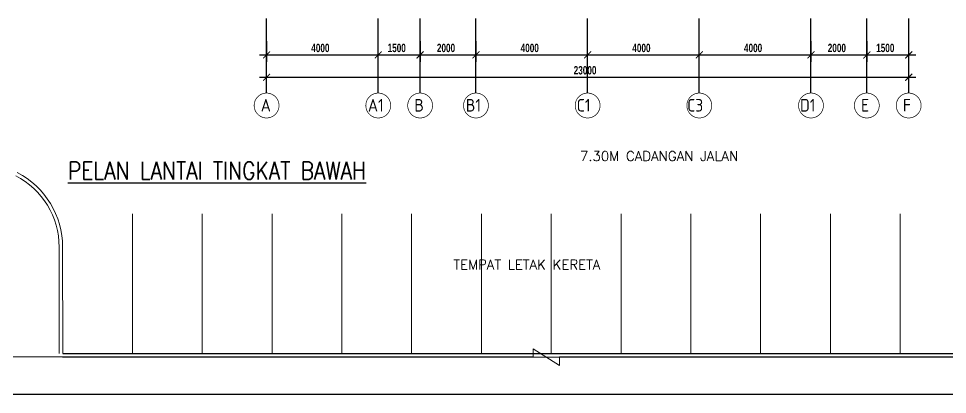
# Model space of a CAD drawing. Header units: inches. Extents: x 16928 to 514628, y -1471 to 241387.
# Drawn here: x 38830 to 72101, y 33 to 13483 of the extents above; entities that cross this region are included whole.
import ezdxf
from ezdxf.enums import TextEntityAlignment as Align

# ---------------------------------------------------------------- set-up
doc = ezdxf.new("R2010")
doc.units = ezdxf.units.IN
doc.header["$MEASUREMENT"] = 0
for name, color, linetype in [('carpark', 8, 'Continuous'), ('DIM', 4, 'Continuous'), ('FF-TEXT', 7, 'Continuous'), ('GRID-TEXT', 8, 'Continuous'), ('kerb', 8, 'Continuous'), ('LW', 2, 'Continuous'), ('t.block', 4, 'Continuous')]:
    doc.layers.add(name, color=color, linetype=linetype)
doc.layers.add('line', color=8, linetype='Continuous', lineweight=9)
doc.layers.add('t3', color=8, linetype='Continuous', lineweight=25)
doc.styles.add('LAILA', font='romans.shx', dxfattribs={"width": 0.85})
doc.styles.add('STYLE1', font='ISOCP.SHX')
doc.styles.add('style2', font='sanssb__.ttf', dxfattribs={"height": 1200})
doc.styles.add('VERDANA1000', font='romand.shx', dxfattribs={"height": 1000})

msp = doc.modelspace()

# ---------------------------------------------------------------- linework, layer by layer
at = {"linetype": 'ByBlock', "const_width": 37.5}
for points in [[(47839, 12308), (47589, 12058)], [(51589, 12058), (51839, 12308)], [(51839, 12308), (51589, 12058)], [(53339, 12308), (53089, 12058)], [(53089, 12058), (53339, 12308)], [(55339, 12308), (55089, 12058)], [(55089, 12058), (55339, 12308)], [(59089, 12058), (59339, 12308)], [(59339, 12308), (59089, 12058)], [(63089, 12058), (63339, 12308)], [(63339, 12308), (63089, 12058)], [(67089, 12058), (67339, 12308)], [(67339, 12308), (67089, 12058)], [(69339, 12308), (69089, 12058)], [(69089, 12058), (69339, 12308)], [(70589, 12058), (70839, 12308)], [(47839, 11508), (47589, 11258)], [(70589, 11258), (70839, 11508)]]:
    msp.add_lwpolyline(points, dxfattribs=at)
at = {"layer": 'carpark', "linetype": 'Continuous', "lineweight": 0}
for p, q in [((42909, 6493), (42910, 1493)), ((45409, 6494), (45410, 1494)), ((47909, 6494), (47910, 1494)), ((50409, 6495), (50410, 1495)), ((52909, 6495), (52910, 1495)), ((55409, 6496), (55410, 1496)), ((57909, 6497), (57910, 1497)), ((60409, 6497), (60410, 1497)), ((62909, 6498), (62910, 1498)), ((65409, 6498), (65410, 1498)), ((67909, 6499), (67910, 1499)), ((70409, 6499), (70410, 1499))]:
    msp.add_line(p, q, dxfattribs=at)
at = {"layer": 'DIM'}
for p, q in [((47714, 10818), (47714, 13483)), ((51714, 10818), (51714, 13483)), ((53214, 10818), (53214, 13483)), ((55214, 10818), (55214, 13483)), ((59214, 10818), (59214, 13483)), ((63214, 10818), (63214, 13483)), ((67214, 10818), (67214, 13483)), ((69214, 10818), (69214, 13483)), ((70714, 10818), (70714, 13483)), ((47714, 12678), (47714, 11933)), ((53214, 12678), (53214, 11933)), ((53214, 12678), (53214, 11933)), ((55214, 12678), (55214, 11933)), ((55214, 12678), (55214, 11933)), ((67214, 12678), (67214, 11933)), ((67214, 12678), (67214, 11933)), ((69214, 12678), (69214, 11933)), ((69214, 12678), (69214, 11933)), ((47464, 12183), (51964, 12183)), ((51464, 12183), (53464, 12183)), ((52964, 12183), (55464, 12183)), ((54964, 12183), (59464, 12183)), ((58964, 12183), (63464, 12183)), ((62964, 12183), (67464, 12183)), ((66964, 12183), (69464, 12183)), ((68964, 12183), (70964, 12183)), ((47464, 11383), (70964, 11383))]:
    msp.add_line(p, q, dxfattribs=at)
at = {"layer": 'GRID-TEXT', "const_width": 24.7}
for points in [[(48159, 10372, 1), (47268, 10372, 0.414214), (47714, 9927, 0.414214), (48159, 10372, 1)], [(52159, 10372, 1), (51268, 10372, 0.414214), (51714, 9927, 0.414214), (52159, 10372, 1)], [(53659, 10372, 1), (52768, 10372, 0.414214), (53214, 9927, 0.414214), (53659, 10372, 1)], [(55659, 10372, 1), (54768, 10372, 0.414214), (55214, 9927, 0.414214), (55659, 10372, 1)], [(59659, 10372, 1), (58768, 10372, 0.414214), (59214, 9927, 0.414214), (59659, 10372, 1)], [(63659, 10372, 1), (62768, 10372, 0.414214), (63214, 9927, 0.414214), (63659, 10372, 1)], [(67659, 10372, 1), (66768, 10372, 0.414214), (67214, 9927, 0.414214), (67659, 10372, 1)], [(69659, 10372, 1), (68768, 10372, 0.414214), (69214, 9927, 0.414214), (69659, 10372, 1)], [(71159, 10372, 1), (70268, 10372, 0.414214), (70714, 9927, 0.414214), (71159, 10372, 1)]]:
    msp.add_lwpolyline(points, format="xyb", dxfattribs=at)
at = {"layer": 'kerb', "linetype": 'Continuous', "lineweight": 0}
for p, q in [((40284, 5306), (40285, 1493)), ((40409, 5306), (40410, 1493))]:
    msp.add_line(p, q, dxfattribs=at)
for radius in [2875, 3000]:
    msp.add_arc((37409, 5305), radius, 0.0124, 62.7337, dxfattribs=at)
at = {"layer": 'line'}
for p, q in [((57265, 1372), (57265, 1668)), ((57265, 1668), (58203, 1069)), ((25451, 1372), (57265, 1372)), ((58203, 1069), (58203, 1372)), ((58203, 1372), (80559, 1372))]:
    msp.add_line(p, q, dxfattribs=at)
at = {"layer": 'LW'}
for p, q in [((40410, 1493), (72910, 1500)), ((40410, 1368), (73035, 1375))]:
    msp.add_line(p, q, dxfattribs=at)
at = {"layer": 't.block', "color": 7, "ltscale": 0.5}
msp.add_line((111783, 33), (16928, 33), dxfattribs=at)

# ---------------------------------------------------------------- texts
at = {"layer": 'DIM', "style": 'style2', "width": 0.7}
for s, p in [('4000', (49314, 12283)), ('1500', (52049, 12283)), ('2000', (53814, 12283)), ('4000', (56814, 12283)), ('4000', (60814, 12283)), ('4000', (64814, 12283)), ('2000', (67814, 12283)), ('1500', (69549, 12283)), ('23000', (58714, 11483))]:
    msp.add_text(s, height=300, dxfattribs=at).set_placement(p)
at = {"layer": 'FF-TEXT', "color": 3, "style": 'LAILA', "width": 0.85}
msp.add_text('%%uPELAN LANTAI TINGKAT BAWAH', height=625, dxfattribs=at).set_placement((40600, 7728))
at = {"layer": 'GRID-TEXT', "style": 'STYLE1'}
for s, p in [('A', (47505, 10156)), ('A1', (51343, 10156)), ('B', (53005, 10156)), ('B1', (54848, 10156)), ('C1', (58824, 10156)), ('C3', (62780, 10156)), ('D1', (66823, 10156)), ('E', (69005, 10156)), ('F', (70505, 10156))]:
    msp.add_text(s, height=450, dxfattribs=at).set_placement(p)
at = {"layer": 't3', "style": 'VERDANA1000'}
for s, p in [('7.30M CADANGAN JALAN', (61772, 8562)), ('TEMPAT LETAK KERETA', (57036, 4678))]:
    msp.add_text(s, height=350, dxfattribs=at).set_placement(p, align=Align.MIDDLE_CENTER)

doc.saveas('drawing.dxf')
